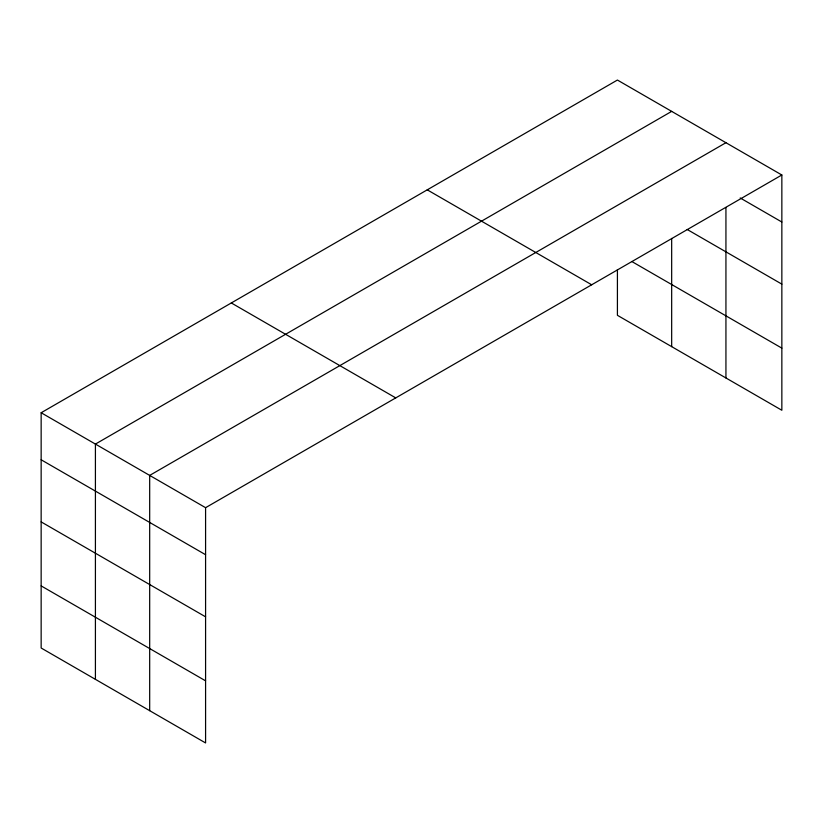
<?xml version="1.0" encoding="UTF-8"?>
<svg xmlns="http://www.w3.org/2000/svg" width="823" height="823" viewBox="0 0 823 823"><rect width="100%" height="100%" fill="white"/><g stroke="black" fill="none" stroke-linecap="round" stroke-linejoin="round"><path stroke-width="1.23" d="M781.85 174.99L617.415 80.047L41.15 412.745L41.15 648.01L205.585 742.953L205.585 507.688L781.85 174.99L781.85 410.255L617.415 315.312L617.415 269.677M725.937 207.478L725.937 377.973M671.671 111.383L95.417 444.081L95.417 679.345M725.937 142.708L149.683 475.406L149.683 710.671M740.196 197.962L781.85 222.015M687.184 229.473L781.85 284.13M631.807 261.508L781.85 348.129M427.24 189.835L591.686 284.779M231.314 302.957L395.76 397.9M41.15 412.745L205.585 507.688M41.15 459.779L205.585 554.712M41.15 521.895L205.585 616.828M41.15 585.894L205.585 680.837M671.671 238.444L671.671 346.637"/></g></svg>
